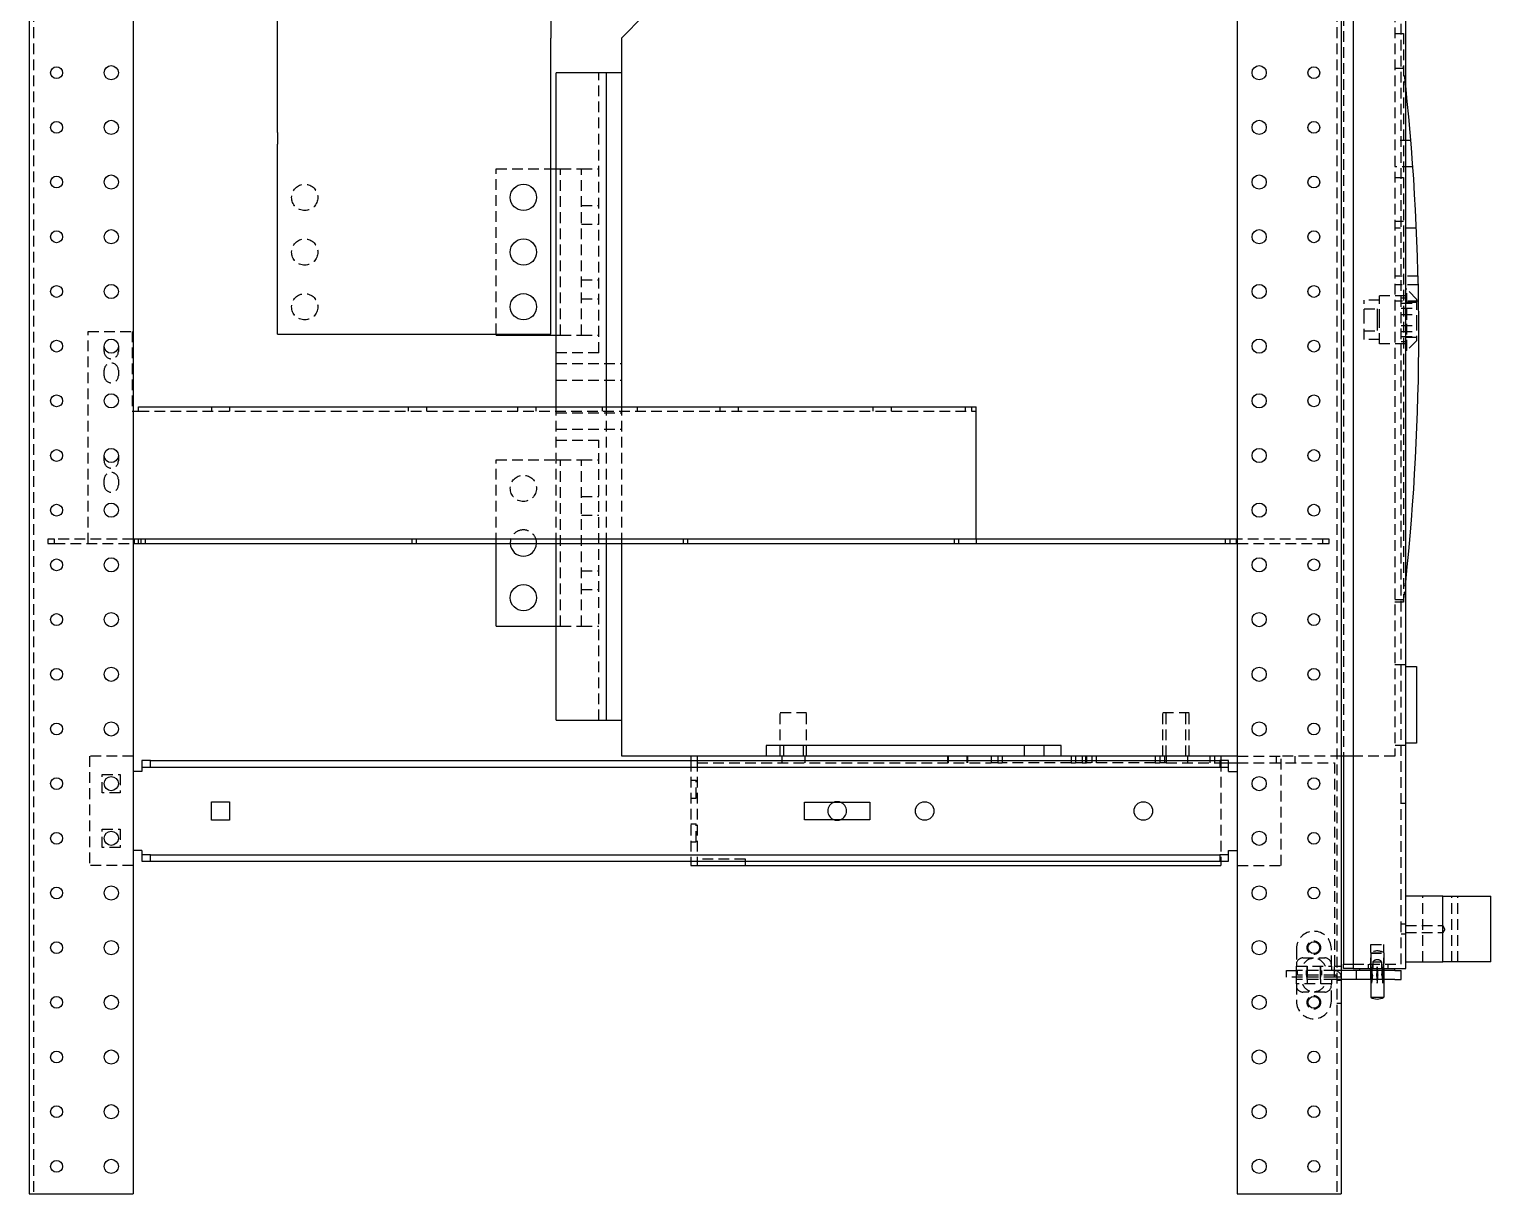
# Model space of a CAD drawing. Header units: millimetres. Extents: x -116965 to 323937, y 291661 to 566926.
# Drawn here: x -19694.9 to -19260.5, y 325911.4 to 326257.5 of the extents above; entities that cross this region are included whole.
import ezdxf

# ---------------------------------------------------------------- set-up
doc = ezdxf.new("R2010")
doc.units = ezdxf.units.MM
doc.linetypes.add('HIDDEN2', pattern=[4.7625, 3.175, -1.5875])
doc.layers.add('ALPHA', color=255, linetype='Continuous')
doc.layers.add('Pointille_Court', color=40, linetype='HIDDEN2', lineweight=25)

msp = doc.modelspace()

# ---------------------------------------------------------------- linework, layer by layer
at = {"layer": 'ALPHA'}
for p, q in [((-19694.934088, 326691.43863), (-19694.934088, 325911.43863)), ((-19664.059088, 326691.43863), (-19664.059088, 325911.43863)), ((-19335.809088, 326691.43863), (-19335.809088, 325911.43863)), ((-19304.934088, 326691.43863), (-19304.934088, 325911.43863)), ((-19301.359088, 326363.83863), (-19301.359088, 325978.38863)), ((-19285.759088, 325978.38863), (-19285.759088, 326363.83863)), ((-19621.159088, 326254.858872), (-19621.159088, 326260.604115)), ((-19539.909088, 326260.604115), (-19539.909088, 326254.858872)), ((-19518.784088, 326254.96363), (-19512.284088, 326261.46363)), ((-19621.159088, 326226.816484), (-19621.159088, 326254.858872)), ((-19539.909088, 326226.816484), (-19539.909088, 326254.858872)), ((-19518.784088, 326244.56363), (-19518.784088, 326254.96363)), ((-19538.284088, 326145.27613), (-19538.284088, 326244.56363)), ((-19523.334088, 326244.56363), (-19538.284088, 326244.56363)), ((-19523.334088, 326145.27613), (-19523.334088, 326244.56363)), ((-19518.784088, 326244.56363), (-19523.334088, 326244.56363)), ((-19518.784088, 326145.27613), (-19518.784088, 326244.56363)), ((-19621.159088, 326226.816484), (-19621.159088, 326223.369338)), ((-19621.159088, 326166.88863), (-19621.159088, 326223.369338)), ((-19539.909088, 326223.369338), (-19539.909088, 326226.816484)), ((-19539.909088, 326166.88863), (-19539.909088, 326223.369338)), ((-19539.909088, 326215.96363), (-19538.284088, 326215.96363)), ((-19621.159088, 326166.88863), (-19539.909088, 326166.88863)), ((-19556.159088, 326166.56363), (-19556.159088, 326166.88863)), ((-19556.159088, 326166.56363), (-19538.284088, 326166.56363)), ((-19662.434088, 326143.97613), (-19662.434088, 326145.27613)), ((-19662.434088, 326145.27613), (-19413.484088, 326145.27613)), ((-19413.484088, 326105.95113), (-19413.484088, 326145.27613)), ((-19664.059088, 326143.97613), (-19662.434088, 326143.97613)), ((-19335.809088, 326105.95113), (-19664.059088, 326105.95113)), ((-19664.059088, 326104.65113), (-19335.809088, 326104.65113)), ((-19556.159088, 326080.11363), (-19556.159088, 326104.65113)), ((-19538.284088, 326052.16363), (-19538.284088, 326104.65113)), ((-19523.334088, 326052.16363), (-19523.334088, 326104.65113)), ((-19518.784088, 326052.16363), (-19518.784088, 326104.65113)), ((-19556.159088, 326080.11363), (-19538.284088, 326080.11363)), ((-19285.759088, 326068.08863), (-19282.509088, 326068.08863)), ((-19282.509088, 326068.08863), (-19282.509088, 326045.33863)), ((-19538.284088, 326052.16363), (-19523.334088, 326052.16363)), ((-19523.334088, 326052.16363), (-19518.784088, 326052.16363)), ((-19518.784088, 326041.43863), (-19518.784088, 326052.16363)), ((-19475.884088, 326044.68863), (-19475.884088, 326041.43863)), ((-19388.134088, 326044.68863), (-19475.884088, 326044.68863)), ((-19388.134088, 326041.43863), (-19388.134088, 326044.68863)), ((-19282.509088, 326045.33863), (-19285.759088, 326045.33863)), ((-19498.309088, 326041.43863), (-19518.784088, 326041.43863)), ((-19498.309088, 326041.43863), (-19498.309088, 326040.13863)), ((-19496.359088, 326041.43863), (-19498.309088, 326041.43863)), ((-19340.684088, 326041.43863), (-19496.359088, 326041.43863)), ((-19496.359088, 326041.43863), (-19496.359088, 326040.13863)), ((-19335.809088, 326041.43863), (-19340.684088, 326041.43863)), ((-19340.684088, 326041.43863), (-19340.684088, 326040.13863)), ((-19301.359088, 326041.43863), (-19304.934088, 326041.43863)), ((-19304.284088, 326041.43863), (-19304.284088, 325979.68863)), ((-19661.459088, 326036.88863), (-19664.059088, 326036.88863)), ((-19661.459088, 326040.13863), (-19661.459088, 326038.18863)), ((-19658.859088, 326040.13863), (-19661.459088, 326040.13863)), ((-19661.459088, 326038.18863), (-19658.859088, 326038.18863)), ((-19661.459088, 326038.18863), (-19661.459088, 326036.88863)), ((-19658.859088, 326040.13863), (-19341.009088, 326040.13863)), ((-19658.859088, 326038.18863), (-19658.859088, 326040.13863)), ((-19658.859088, 326038.18863), (-19341.009088, 326038.18863)), ((-19341.009088, 326040.13863), (-19341.009088, 326038.18863)), ((-19338.409088, 326040.13863), (-19341.009088, 326040.13863)), ((-19341.009088, 326038.18863), (-19338.409088, 326038.18863)), ((-19338.409088, 326038.18863), (-19338.409088, 326040.13863)), ((-19338.409088, 326039.48863), (-19335.809088, 326039.48863)), ((-19338.409088, 326036.88863), (-19338.409088, 326038.18863)), ((-19338.409088, 326036.88863), (-19335.809088, 326036.88863)), ((-19640.756588, 326027.88613), (-19635.361588, 326027.88613)), ((-19640.756588, 326022.49113), (-19640.756588, 326027.88613)), ((-19635.361588, 326027.88613), (-19635.361588, 326022.49113)), ((-19464.509088, 326022.58863), (-19464.509088, 326027.78863)), ((-19464.509088, 326027.78863), (-19445.009088, 326027.78863)), ((-19445.009088, 326027.78863), (-19445.009088, 326022.58863)), ((-19635.361588, 326022.49113), (-19640.756588, 326022.49113)), ((-19445.009088, 326022.58863), (-19464.509088, 326022.58863)), ((-19661.459088, 326013.48863), (-19664.059088, 326013.48863)), ((-19661.459088, 326013.48863), (-19661.459088, 326012.18863)), ((-19661.459088, 326012.18863), (-19661.459088, 326010.23863)), ((-19658.859088, 326012.18863), (-19661.459088, 326012.18863)), ((-19661.459088, 326010.23863), (-19658.859088, 326010.23863)), ((-19658.859088, 326012.18863), (-19341.009088, 326012.18863)), ((-19658.859088, 326010.23863), (-19658.859088, 326012.18863)), ((-19658.859088, 326010.23863), (-19341.009088, 326010.23863)), ((-19498.309088, 326010.23863), (-19498.309088, 326008.93863)), ((-19496.359088, 326010.23863), (-19496.359088, 326008.93863)), ((-19341.009088, 326012.18863), (-19341.009088, 326010.23863)), ((-19338.409088, 326012.18863), (-19341.009088, 326012.18863)), ((-19341.009088, 326010.23863), (-19338.409088, 326010.23863)), ((-19340.684088, 326010.23863), (-19340.684088, 326008.93863)), ((-19338.409088, 326013.48863), (-19335.809088, 326013.48863)), ((-19338.409088, 326012.18863), (-19338.409088, 326013.48863)), ((-19338.409088, 326010.23863), (-19338.409088, 326012.18863)), ((-19498.309088, 326008.93863), (-19496.359088, 326008.93863)), ((-19496.359088, 326008.93863), (-19340.684088, 326008.93863)), ((-19274.709088, 325999.83863), (-19285.759088, 325999.83863)), ((-19274.709088, 325980.33863), (-19274.709088, 325999.83863)), ((-19274.709088, 325999.83863), (-19260.468759, 325999.83863)), ((-19260.468759, 325980.33863), (-19260.468759, 325999.83863)), ((-19304.284088, 325978.38863), (-19304.284088, 325979.68863)), ((-19304.284088, 325979.68863), (-19301.359088, 325979.68863)), ((-19285.759088, 325980.33863), (-19274.709088, 325980.33863)), ((-19260.468759, 325980.33863), (-19274.709088, 325980.33863)), ((-19300.384088, 325977.73863), (-19304.934088, 325977.73863)), ((-19300.384088, 325975.13863), (-19304.934088, 325975.13863)), ((-19301.359088, 325978.38863), (-19304.284088, 325978.38863)), ((-19301.359088, 325978.38863), (-19285.759088, 325978.38863)), ((-19300.384088, 325975.13863), (-19300.384088, 325977.73863)), ((-19289.009088, 325977.73863), (-19300.384088, 325977.73863)), ((-19289.009088, 325975.13863), (-19300.384088, 325975.13863)), ((-19299.409088, 325977.73863), (-19299.409088, 325978.38863)), ((-19296.159088, 325975.13863), (-19296.159088, 325969.80863)), ((-19292.259088, 325975.13863), (-19292.259088, 325969.80863)), ((-19289.009088, 325977.73863), (-19289.009088, 325978.38863)), ((-19289.009088, 325977.73863), (-19287.059088, 325977.73863)), ((-19289.009088, 325975.13863), (-19287.059088, 325975.13863)), ((-19287.059088, 325975.13863), (-19287.059088, 325977.73863)), ((-19296.159088, 325969.80863), (-19292.259088, 325969.80863)), ((-19694.934088, 325911.43863), (-19664.059088, 325911.43863)), ((-19335.809088, 325911.43863), (-19304.934088, 325911.43863))]:
    msp.add_line(p, q, dxfattribs=at)
for centre, radius in [((-19686.809088, 326244.56363), 1.755), ((-19670.559088, 326244.56363), 2.1125), ((-19329.309088, 326244.56363), 2.1125), ((-19313.059088, 326244.56363), 1.755), ((-19686.809088, 326228.31363), 1.755), ((-19670.559088, 326228.31363), 2.1125), ((-19329.309088, 326228.31363), 2.1125), ((-19313.059088, 326228.31363), 1.755), ((-19670.559088, 326212.06363), 2.1125), ((-19329.309088, 326212.06363), 2.1125), ((-19686.809088, 326212.06363), 1.755), ((-19548.034088, 326207.51363), 3.9), ((-19313.059088, 326212.06363), 1.755), ((-19686.809088, 326195.81363), 1.755), ((-19670.559088, 326195.81363), 2.1125), ((-19329.309088, 326195.81363), 2.1125), ((-19313.059088, 326195.81363), 1.755), ((-19548.034088, 326191.26363), 3.9), ((-19686.809088, 326179.56363), 1.755), ((-19670.559088, 326179.56363), 2.1125), ((-19329.309088, 326179.56363), 2.1125), ((-19313.059088, 326179.56363), 1.755), ((-19548.034088, 326175.01363), 3.9), ((-19686.809088, 326163.31363), 1.755), ((-19670.559088, 326163.31363), 2.1125), ((-19329.309088, 326163.31363), 2.1125), ((-19313.059088, 326163.31363), 1.755), ((-19686.809088, 326147.06363), 1.755), ((-19670.559088, 326147.06363), 2.1125), ((-19329.309088, 326147.06363), 2.1125), ((-19313.059088, 326147.06363), 1.755), ((-19686.809088, 326130.81363), 1.755), ((-19670.559088, 326130.81363), 2.1125), ((-19329.309088, 326130.81363), 2.1125), ((-19313.059088, 326130.81363), 1.755), ((-19686.809088, 326114.56363), 1.755), ((-19670.559088, 326114.56363), 2.1125), ((-19329.309088, 326114.56363), 2.1125), ((-19313.059088, 326114.56363), 1.755), ((-19686.809088, 326098.31363), 1.755), ((-19670.559088, 326098.31363), 2.1125), ((-19329.309088, 326098.31363), 2.1125), ((-19313.059088, 326098.31363), 1.755), ((-19548.034088, 326088.56363), 3.9), ((-19686.809088, 326082.06363), 1.755), ((-19670.559088, 326082.06363), 2.1125), ((-19329.309088, 326082.06363), 2.1125), ((-19313.059088, 326082.06363), 1.755), ((-19686.809088, 326065.81363), 1.755), ((-19670.559088, 326065.81363), 2.1125), ((-19329.309088, 326065.81363), 2.1125), ((-19313.059088, 326065.81363), 1.755), ((-19686.809088, 326049.56363), 1.755), ((-19670.559088, 326049.56363), 2.1125), ((-19329.309088, 326049.56363), 2.1125), ((-19313.059088, 326049.56363), 1.755), ((-19686.809088, 326033.31363), 1.755), ((-19670.559088, 326033.31363), 2.1125), ((-19329.309088, 326033.31363), 2.1125), ((-19313.059088, 326033.31363), 1.755), ((-19428.759088, 326025.18863), 2.7625), ((-19363.759088, 326025.18863), 2.7625), ((-19686.809088, 326017.06363), 1.755), ((-19670.559088, 326017.06363), 2.1125), ((-19329.309088, 326017.06363), 2.1125), ((-19313.059088, 326017.06363), 1.755), ((-19686.809088, 326000.81363), 1.755), ((-19670.559088, 326000.81363), 2.1125), ((-19329.309088, 326000.81363), 2.1125), ((-19313.059088, 326000.81363), 1.755), ((-19686.809088, 325984.56363), 1.755), ((-19670.559088, 325984.56363), 2.1125), ((-19329.309088, 325984.56363), 2.1125), ((-19313.059088, 325984.56363), 1.755), ((-19686.809088, 325968.31363), 1.755), ((-19670.559088, 325968.31363), 2.1125), ((-19329.309088, 325968.31363), 2.1125), ((-19313.059088, 325968.31363), 1.755), ((-19686.809088, 325952.06363), 1.755), ((-19670.559088, 325952.06363), 2.1125), ((-19329.309088, 325952.06363), 2.1125), ((-19313.059088, 325952.06363), 1.755), ((-19686.809088, 325935.81363), 1.755), ((-19670.559088, 325935.81363), 2.1125), ((-19329.309088, 325935.81363), 2.1125), ((-19313.059088, 325935.81363), 1.755), ((-19686.809088, 325919.56363), 1.755), ((-19670.559088, 325919.56363), 2.1125), ((-19329.309088, 325919.56363), 2.1125), ((-19313.059088, 325919.56363), 1.755)]:
    msp.add_circle(centre, radius, dxfattribs=at)
for centre, radius, start, end in [((-19980.852838, 326166.88863), 698.99375, 353.944703388, 6.055296612), ((-19548.034088, 326104.81363), 3.9, 182.38801546, 357.61198454), ((-19454.759088, 326025.18863), 2.7625, 109.74992279, 250.25007721), ((-19454.759088, 326025.18863), 2.7625, 289.74992279, 70.25007721), ((-19294.209088, 325973.20488), 3.91625, 240.13716564, 299.86283436)]:
    msp.add_arc(centre, radius, start, end, dxfattribs=at)
for major_axis, ratio, start_param, end_param in [((0.162431, 24.917985), 0.0779847629, 2.1257914248, 2.1777898095), ((-1.765627, -24.917919), 0.0332164699, 5.2692293627, 5.3212277474), ((1.765627, -24.917919), 0.0332164699, 0.9619575598, 1.0139559445), ((-0.162431, 24.917985), 0.0779847629, 4.1053954977, 4.1573938823)]:
    msp.add_ellipse((-19294.209088, 325988.258125), major_axis=major_axis, ratio=ratio, start_param=start_param, end_param=end_param, dxfattribs=at)
at = {"layer": 'Pointille_Court'}
for p, q in [((-19693.634088, 326691.43863), (-19693.634088, 325911.43863)), ((-19306.234088, 326691.43863), (-19306.234088, 325911.43863)), ((-19287.059088, 325979.68863), (-19287.059088, 326362.53863)), ((-19304.284088, 326299.81363), (-19304.284088, 326041.43863)), ((-19289.009088, 326277.06363), (-19289.009088, 326041.43863)), ((-19289.009088, 326256.26363), (-19286.409088, 326256.26363)), ((-19286.409088, 326256.26363), (-19286.409088, 326087.26363)), ((-19525.609088, 326161.36363), (-19525.609088, 326244.56363)), ((-19286.334867, 326245.86363), (-19289.009088, 326245.86363)), ((-19284.230174, 326224.41363), (-19289.009088, 326224.41363)), ((-19556.159088, 326215.96363), (-19539.909088, 326215.96363)), ((-19556.159088, 326166.88863), (-19556.159088, 326215.96363)), ((-19538.284088, 326215.96363), (-19536.984088, 326215.96363)), ((-19536.984088, 326166.56363), (-19536.984088, 326215.96363)), ((-19536.984088, 326215.96363), (-19530.809088, 326215.96363)), ((-19530.809088, 326215.96363), (-19525.609088, 326215.96363)), ((-19530.809088, 326166.56363), (-19530.809088, 326215.96363)), ((-19283.629999, 326216.61363), (-19289.009088, 326216.61363)), ((-19286.409088, 326213.36363), (-19289.009088, 326213.36363)), ((-19530.809088, 326205.10863), (-19525.609088, 326205.10863)), ((-19530.809088, 326199.51863), (-19525.609088, 326199.51863)), ((-19286.409088, 326200.36363), (-19289.009088, 326200.36363)), ((-19282.570347, 326198.41363), (-19289.009088, 326198.41363)), ((-19282.071355, 326184.11363), (-19289.009088, 326184.11363)), ((-19530.809088, 326183.00863), (-19525.609088, 326183.00863)), ((-19282.012104, 326181.51363), (-19289.009088, 326181.51363)), ((-19285.434088, 326180.21363), (-19285.759088, 326180.21363)), ((-19282.509088, 326177.28863), (-19285.434088, 326180.21363)), ((-19285.434088, 326171.113204), (-19285.434088, 326180.21363)), ((-19530.809088, 326177.41863), (-19525.609088, 326177.41863)), ((-19293.559088, 326176.96363), (-19298.109088, 326176.96363)), ((-19298.109088, 326171.113356), (-19298.109088, 326176.96363)), ((-19285.759088, 326178.26363), (-19293.559088, 326178.26363)), ((-19293.559088, 326171.113295), (-19293.559088, 326178.26363)), ((-19281.927091, 326176.63863), (-19289.009088, 326176.63863)), ((-19285.759088, 326177.61363), (-19287.059088, 326177.61363)), ((-19282.509088, 326176.31363), (-19287.059088, 326176.31363)), ((-19287.059088, 326176.05592), (-19282.509088, 326176.05592)), ((-19287.059088, 326176.055828), (-19282.509088, 326176.055828)), ((-19282.509088, 326177.28863), (-19282.509088, 326171.113341)), ((-19298.109088, 326174.36363), (-19294.209088, 326174.36363)), ((-19298.109088, 326165.26363), (-19298.109088, 326171.113356)), ((-19294.209088, 326174.36363), (-19294.209088, 326171.113478)), ((-19294.209088, 326171.113478), (-19294.209088, 326167.86363)), ((-19293.559088, 326163.96363), (-19293.559088, 326171.113295)), ((-19287.059088, 326174.553152), (-19282.509088, 326174.553152)), ((-19287.059088, 326174.553061), (-19282.509088, 326174.553061)), ((-19287.059088, 326172.73863), (-19282.509088, 326172.73863)), ((-19285.434088, 326162.01363), (-19285.434088, 326171.113204)), ((-19282.509088, 326171.113341), (-19282.509088, 326164.93863)), ((-19677.384088, 326167.70113), (-19664.384088, 326167.70113)), ((-19677.384088, 326104.65113), (-19677.384088, 326167.70113)), ((-19664.384088, 326167.70113), (-19664.384088, 326143.97613)), ((-19538.284088, 326166.56363), (-19536.984088, 326166.56363)), ((-19536.984088, 326166.56363), (-19530.809088, 326166.56363)), ((-19530.809088, 326166.56363), (-19525.609088, 326166.56363)), ((-19298.109088, 326167.86363), (-19294.209088, 326167.86363)), ((-19287.059088, 326169.48863), (-19282.509088, 326169.48863)), ((-19287.059088, 326167.674198), (-19282.509088, 326167.674198)), ((-19287.059088, 326167.674107), (-19282.509088, 326167.674107)), ((-19287.059088, 326166.171431), (-19282.509088, 326166.171431)), ((-19287.059088, 326166.171339), (-19282.509088, 326166.171339)), ((-19672.671588, 326161.68863), (-19672.671588, 326163.31363)), ((-19668.446588, 326163.31363), (-19668.446588, 326161.68863)), ((-19293.559088, 326165.26363), (-19298.109088, 326165.26363)), ((-19285.759088, 326163.96363), (-19293.559088, 326163.96363)), ((-19282.509088, 326165.91363), (-19287.059088, 326165.91363)), ((-19285.759088, 326164.61363), (-19287.059088, 326164.61363)), ((-19285.434088, 326162.01363), (-19285.759088, 326162.01363)), ((-19282.509088, 326164.93863), (-19285.434088, 326162.01363)), ((-19525.609088, 326161.36363), (-19538.284088, 326161.36363)), ((-19538.284088, 326158.11363), (-19518.784088, 326158.11363)), ((-19672.671588, 326154.53863), (-19672.671588, 326156.16363)), ((-19668.446588, 326156.16363), (-19668.446588, 326154.53863)), ((-19538.284088, 326153.23863), (-19518.784088, 326153.23863)), ((-19640.756588, 326145.27613), (-19640.756588, 326143.97613)), ((-19635.361588, 326145.27613), (-19635.361588, 326143.97613)), ((-19582.256588, 326145.27613), (-19582.256588, 326143.97613)), ((-19576.861588, 326145.27613), (-19576.861588, 326143.97613)), ((-19549.756588, 326145.27613), (-19549.756588, 326143.97613)), ((-19544.361588, 326145.27613), (-19544.361588, 326143.97613)), ((-19538.284088, 326104.65113), (-19538.284088, 326145.27613)), ((-19524.634088, 326145.27613), (-19524.634088, 326143.97613)), ((-19523.334088, 326104.65113), (-19523.334088, 326145.27613)), ((-19518.784088, 326104.65113), (-19518.784088, 326145.27613)), ((-19514.234088, 326145.27613), (-19514.234088, 326143.97613)), ((-19489.631588, 326145.27613), (-19489.631588, 326143.97613)), ((-19484.236588, 326145.27613), (-19484.236588, 326143.97613)), ((-19444.131588, 326145.27613), (-19444.131588, 326143.97613)), ((-19438.736588, 326145.27613), (-19438.736588, 326143.97613)), ((-19416.734088, 326145.27613), (-19416.734088, 326143.97613)), ((-19414.784088, 326145.27613), (-19414.784088, 326143.97613)), ((-19664.384088, 326143.97613), (-19664.059088, 326143.97613)), ((-19662.434088, 326143.97613), (-19413.484088, 326143.97613)), ((-19538.284088, 326143.48863), (-19518.784088, 326143.48863)), ((-19538.284088, 326138.61363), (-19518.784088, 326138.61363)), ((-19538.284088, 326135.36363), (-19525.609088, 326135.36363)), ((-19525.609088, 326052.16363), (-19525.609088, 326135.36363)), ((-19672.671588, 326129.18863), (-19672.671588, 326130.81363)), ((-19668.446588, 326130.81363), (-19668.446588, 326129.18863)), ((-19556.159088, 326129.51363), (-19538.284088, 326129.51363)), ((-19556.159088, 326104.65113), (-19556.159088, 326129.51363)), ((-19538.284088, 326129.51363), (-19536.984088, 326129.51363)), ((-19536.984088, 326080.11363), (-19536.984088, 326129.51363)), ((-19536.984088, 326129.51363), (-19530.809088, 326129.51363)), ((-19530.809088, 326129.51363), (-19525.609088, 326129.51363)), ((-19530.809088, 326080.11363), (-19530.809088, 326129.51363)), ((-19672.671588, 326122.03863), (-19672.671588, 326123.66363)), ((-19668.446588, 326123.66363), (-19668.446588, 326122.03863)), ((-19530.809088, 326118.65863), (-19525.609088, 326118.65863)), ((-19530.809088, 326113.06863), (-19525.609088, 326113.06863)), ((-19689.409088, 326105.95113), (-19689.409088, 326104.65113)), ((-19687.459088, 326105.95113), (-19689.409088, 326105.95113)), ((-19664.059088, 326105.95113), (-19687.459088, 326105.95113)), ((-19687.459088, 326104.65113), (-19687.459088, 326105.95113)), ((-19663.734088, 326105.95113), (-19663.734088, 326104.65113)), ((-19662.434088, 326104.65113), (-19662.434088, 326105.95113)), ((-19661.784088, 326105.95113), (-19661.784088, 326104.65113)), ((-19660.484088, 326105.95113), (-19660.484088, 326104.65113)), ((-19581.184088, 326105.95113), (-19581.184088, 326104.65113)), ((-19579.884088, 326105.95113), (-19579.884088, 326104.65113)), ((-19500.584088, 326105.95113), (-19500.584088, 326104.65113)), ((-19499.284088, 326105.95113), (-19499.284088, 326104.65113)), ((-19419.984088, 326105.95113), (-19419.984088, 326104.65113)), ((-19418.684088, 326105.95113), (-19418.684088, 326104.65113)), ((-19413.484088, 326105.95113), (-19413.484088, 326104.65113)), ((-19339.384088, 326105.95113), (-19339.384088, 326104.65113)), ((-19338.084088, 326105.95113), (-19338.084088, 326104.65113)), ((-19336.134088, 326105.95113), (-19336.134088, 326104.65113)), ((-19310.459088, 326105.95113), (-19335.809088, 326105.95113)), ((-19310.459088, 326105.95113), (-19310.459088, 326104.65113)), ((-19308.509088, 326105.95113), (-19310.459088, 326105.95113)), ((-19308.509088, 326104.65113), (-19308.509088, 326105.95113)), ((-19689.409088, 326104.65113), (-19687.459088, 326104.65113)), ((-19687.459088, 326104.65113), (-19664.059088, 326104.65113)), ((-19335.809088, 326104.65113), (-19310.459088, 326104.65113)), ((-19310.459088, 326104.65113), (-19308.509088, 326104.65113)), ((-19530.809088, 326096.55863), (-19525.609088, 326096.55863)), ((-19530.809088, 326090.96863), (-19525.609088, 326090.96863)), ((-19286.409088, 326087.91363), (-19289.009088, 326087.91363)), ((-19286.409088, 326087.26363), (-19289.009088, 326087.26363)), ((-19286.334867, 326087.91363), (-19286.409088, 326087.91363)), ((-19538.284088, 326080.11363), (-19536.984088, 326080.11363)), ((-19536.984088, 326080.11363), (-19530.809088, 326080.11363)), ((-19530.809088, 326080.11363), (-19525.609088, 326080.11363)), ((-19289.009088, 326068.73863), (-19285.759088, 326068.73863)), ((-19471.659088, 326041.43863), (-19471.659088, 326054.43863)), ((-19471.659088, 326054.43863), (-19463.859088, 326054.43863)), ((-19463.859088, 326041.43863), (-19463.859088, 326054.43863)), ((-19357.909088, 326041.43863), (-19357.909088, 326054.43863)), ((-19357.909088, 326054.43863), (-19350.109088, 326054.43863)), ((-19356.934088, 326041.43863), (-19356.934088, 326054.43863)), ((-19351.084088, 326041.43863), (-19351.084088, 326054.43863)), ((-19350.109088, 326041.43863), (-19350.109088, 326054.43863)), ((-19470.684088, 326044.68863), (-19470.684088, 326041.43863)), ((-19464.834088, 326044.68863), (-19464.834088, 326041.43863)), ((-19399.184088, 326044.68863), (-19399.184088, 326041.43863)), ((-19393.334088, 326044.68863), (-19393.334088, 326041.43863)), ((-19285.759088, 326044.68863), (-19289.009088, 326044.68863)), ((-19677.059088, 326041.43863), (-19677.059088, 326008.93863)), ((-19664.059088, 326041.43863), (-19677.059088, 326041.43863)), ((-19471.171588, 326041.43863), (-19471.171588, 326039.48863)), ((-19464.346588, 326041.43863), (-19464.346588, 326039.48863)), ((-19421.966588, 326041.43863), (-19421.966588, 326039.48863)), ((-19421.771588, 326041.43863), (-19421.771588, 326039.48863)), ((-19416.246588, 326041.43863), (-19416.246588, 326039.48863)), ((-19416.051588, 326041.43863), (-19416.051588, 326039.48863)), ((-19408.934088, 326041.43863), (-19408.934088, 326039.48863)), ((-19406.984088, 326041.43863), (-19406.984088, 326039.48863)), ((-19405.684088, 326041.43863), (-19405.684088, 326039.48863)), ((-19385.209088, 326041.43863), (-19385.209088, 326039.48863)), ((-19383.909088, 326041.43863), (-19383.909088, 326039.48863)), ((-19381.959088, 326041.43863), (-19381.959088, 326039.48863)), ((-19380.984088, 326041.43863), (-19380.984088, 326039.48863)), ((-19380.659088, 326041.43863), (-19380.659088, 326039.48863)), ((-19379.034088, 326041.43863), (-19379.034088, 326039.48863)), ((-19377.734088, 326041.43863), (-19377.734088, 326039.48863)), ((-19360.184088, 326041.43863), (-19360.184088, 326039.48863)), ((-19358.884088, 326041.43863), (-19358.884088, 326039.48863)), ((-19357.421588, 326041.43863), (-19357.421588, 326039.48863)), ((-19356.934088, 326041.43863), (-19356.934088, 326039.48863)), ((-19350.596588, 326041.43863), (-19350.596588, 326039.48863)), ((-19343.934088, 326041.43863), (-19343.934088, 326039.48863)), ((-19342.634088, 326041.43863), (-19342.634088, 326039.48863)), ((-19335.809088, 326041.43863), (-19322.809088, 326041.43863)), ((-19324.271588, 326041.43863), (-19324.271588, 326039.48863)), ((-19322.809088, 326008.93863), (-19322.809088, 326041.43863)), ((-19304.934088, 326041.43863), (-19322.809088, 326041.43863)), ((-19318.746588, 326041.43863), (-19318.746588, 326039.48863)), ((-19289.009088, 326041.43863), (-19301.359088, 326041.43863)), ((-19673.256588, 326030.61613), (-19673.256588, 326036.01113)), ((-19673.256588, 326036.01113), (-19667.861588, 326036.01113)), ((-19667.861588, 326036.01113), (-19667.861588, 326030.61613)), ((-19498.309088, 326040.13863), (-19498.309088, 326010.23863)), ((-19496.359088, 326040.13863), (-19496.359088, 326010.23863)), ((-19496.359088, 326039.48863), (-19408.934088, 326039.48863)), ((-19406.984088, 326039.48863), (-19408.934088, 326039.48863)), ((-19406.984088, 326039.48863), (-19405.684088, 326039.48863)), ((-19385.209088, 326039.48863), (-19405.684088, 326039.48863)), ((-19385.209088, 326039.48863), (-19383.909088, 326039.48863)), ((-19381.959088, 326039.48863), (-19383.909088, 326039.48863)), ((-19381.959088, 326039.48863), (-19380.659088, 326039.48863)), ((-19360.184088, 326039.48863), (-19380.659088, 326039.48863)), ((-19360.184088, 326039.48863), (-19358.884088, 326039.48863)), ((-19356.934088, 326039.48863), (-19358.884088, 326039.48863)), ((-19356.934088, 326039.48863), (-19340.684088, 326039.48863)), ((-19340.684088, 326040.13863), (-19340.684088, 326010.23863)), ((-19340.684088, 326039.48863), (-19338.409088, 326039.48863)), ((-19335.809088, 326039.48863), (-19306.884088, 326039.48863)), ((-19306.884088, 326039.48863), (-19306.884088, 325979.03863)), ((-19498.309088, 326034.38613), (-19496.684088, 326034.38613)), ((-19496.684088, 326028.99113), (-19496.684088, 326034.38613)), ((-19667.861588, 326030.61613), (-19673.256588, 326030.61613)), ((-19498.309088, 326028.99113), (-19496.684088, 326028.99113)), ((-19287.059088, 326027.46363), (-19285.759088, 326027.46363)), ((-19673.256588, 326014.36613), (-19673.256588, 326019.76113)), ((-19673.256588, 326019.76113), (-19667.861588, 326019.76113)), ((-19667.861588, 326019.76113), (-19667.861588, 326014.36613)), ((-19498.309088, 326021.38613), (-19496.684088, 326021.38613)), ((-19496.684088, 326015.99113), (-19496.684088, 326021.38613)), ((-19667.861588, 326014.36613), (-19673.256588, 326014.36613)), ((-19498.309088, 326015.99113), (-19496.684088, 326015.99113)), ((-19482.059088, 326010.88863), (-19496.359088, 326010.88863)), ((-19482.059088, 326008.93863), (-19482.059088, 326010.88863)), ((-19664.059088, 326008.93863), (-19677.059088, 326008.93863)), ((-19335.809088, 326008.93863), (-19322.809088, 326008.93863)), ((-19280.688493, 325980.33863), (-19280.688493, 325999.83863)), ((-19272.088875, 325980.33863), (-19272.088875, 325999.83863)), ((-19270.218759, 325980.33863), (-19270.218759, 325999.83863)), ((-19285.759088, 325991.55113), (-19287.059088, 325991.55113)), ((-19285.759088, 325988.62613), (-19287.059088, 325988.62613)), ((-19285.759088, 325991.12863), (-19274.709088, 325991.12863)), ((-19285.759088, 325989.04863), (-19274.709088, 325989.04863)), ((-19274.084193, 325990.08863), (-19274.709088, 325991.12863)), ((-19274.084193, 325990.08863), (-19274.709088, 325989.04863)), ((-19318.259088, 325984.23863), (-19318.259088, 325979.03863)), ((-19307.859088, 325979.03863), (-19307.859088, 325984.23863)), ((-19296.126574, 325978.38863), (-19296.126574, 325985.53863)), ((-19296.126574, 325985.53863), (-19292.291574, 325985.53863)), ((-19292.291574, 325978.38863), (-19292.291574, 325985.53863)), ((-19316.309088, 325981.50863), (-19309.809088, 325981.50863)), ((-19301.359088, 325979.68863), (-19287.059088, 325979.68863)), ((-19296.809088, 325978.38863), (-19296.809088, 325979.68863)), ((-19296.159088, 325983.06863), (-19296.159088, 325975.13863)), ((-19296.159088, 325983.06863), (-19292.259088, 325983.06863)), ((-19296.126574, 325982.93863), (-19292.291574, 325982.93863)), ((-19295.671588, 325978.38863), (-19295.671588, 325979.68863)), ((-19295.509088, 325980.33863), (-19295.509088, 325978.38863)), ((-19295.509088, 325980.33863), (-19292.909088, 325980.33863)), ((-19292.909088, 325980.33863), (-19292.909088, 325978.38863)), ((-19292.746588, 325978.38863), (-19292.746588, 325979.68863)), ((-19292.259088, 325983.06863), (-19292.259088, 325975.13863)), ((-19290.959088, 325978.38863), (-19290.959088, 325979.68863)), ((-19321.184088, 325975.78863), (-19321.184088, 325977.73863)), ((-19321.184088, 325977.73863), (-19318.259088, 325977.73863)), ((-19306.884088, 325975.78863), (-19321.184088, 325975.78863)), ((-19318.259088, 325979.03863), (-19307.859088, 325979.03863)), ((-19318.259088, 325977.73863), (-19318.259088, 325979.03863)), ((-19318.259088, 325975.13863), (-19318.259088, 325977.73863)), ((-19306.884088, 325977.73863), (-19318.259088, 325977.73863)), ((-19318.259088, 325973.83863), (-19318.259088, 325975.13863)), ((-19306.884088, 325975.13863), (-19318.259088, 325975.13863)), ((-19317.934088, 325976.43863), (-19317.934088, 325977.73863)), ((-19306.884088, 325976.43863), (-19317.934088, 325976.43863)), ((-19315.334088, 325977.73863), (-19315.334088, 325976.43863)), ((-19315.171588, 325975.78863), (-19315.171588, 325977.73863)), ((-19315.074088, 325977.73863), (-19315.074088, 325979.03863)), ((-19315.074088, 325975.13863), (-19315.074088, 325977.73863)), ((-19315.074088, 325975.13863), (-19315.074088, 325973.83863)), ((-19315.009088, 325979.03863), (-19315.009088, 325973.83863)), ((-19311.109088, 325979.03863), (-19311.109088, 325973.83863)), ((-19311.044088, 325977.73863), (-19311.044088, 325979.03863)), ((-19311.044088, 325975.13863), (-19311.044088, 325977.73863)), ((-19311.044088, 325975.13863), (-19311.044088, 325973.83863)), ((-19310.946588, 325975.78863), (-19310.946588, 325977.73863)), ((-19310.784088, 325977.73863), (-19310.784088, 325976.43863)), ((-19307.859088, 325979.03863), (-19307.859088, 325977.73863)), ((-19307.859088, 325975.13863), (-19307.859088, 325973.83863)), ((-19306.884088, 325975.78863), (-19306.884088, 325979.03863)), ((-19306.884088, 325979.03863), (-19304.934088, 325979.03863)), ((-19304.934088, 325977.73863), (-19306.884088, 325977.73863)), ((-19304.934088, 325975.78863), (-19306.884088, 325975.78863)), ((-19304.934088, 325975.13863), (-19306.884088, 325975.13863)), ((-19296.224088, 325977.73863), (-19296.224088, 325978.38863)), ((-19296.159088, 325975.13863), (-19296.159088, 325977.73863)), ((-19295.614454, 325976.43863), (-19295.997974, 325976.481811)), ((-19295.997974, 325976.395448), (-19295.614454, 325976.43863)), ((-19295.996444, 325976.43863), (-19295.777966, 325976.43863)), ((-19295.614454, 325976.43863), (-19295.994901, 325976.481929)), ((-19295.614454, 325976.43863), (-19295.994901, 325976.39533)), ((-19295.614454, 325976.43863), (-19295.897838, 325978.821963)), ((-19295.614454, 325976.43863), (-19295.897838, 325974.055296)), ((-19295.78025, 325976.481929), (-19295.614454, 325976.43863)), ((-19295.78025, 325976.39533), (-19295.614454, 325976.43863)), ((-19295.614454, 325976.43863), (-19295.777966, 325976.43863)), ((-19295.775684, 325976.481811), (-19295.614454, 325976.43863)), ((-19295.614454, 325976.43863), (-19295.775684, 325976.395448)), ((-19294.431378, 325976.481811), (-19294.209088, 325976.43863)), ((-19294.209088, 325976.43863), (-19294.431378, 325976.395448)), ((-19294.209088, 325976.43863), (-19294.427566, 325976.43863)), ((-19294.423739, 325976.481929), (-19294.209088, 325976.43863)), ((-19294.423739, 325976.39533), (-19294.209088, 325976.43863)), ((-19294.209088, 325976.43863), (-19294.209088, 325978.821963)), ((-19294.209088, 325976.43863), (-19293.994438, 325976.481929)), ((-19294.209088, 325976.43863), (-19293.986798, 325976.481811)), ((-19294.209088, 325976.43863), (-19294.209088, 325974.055296)), ((-19293.99061, 325976.43863), (-19294.209088, 325976.43863)), ((-19293.986798, 325976.395448), (-19294.209088, 325976.43863)), ((-19294.209088, 325976.43863), (-19293.994438, 325976.39533)), ((-19292.803723, 325976.43863), (-19292.520339, 325978.821963)), ((-19292.803723, 325976.43863), (-19292.637926, 325976.481929)), ((-19292.423276, 325976.481929), (-19292.803723, 325976.43863)), ((-19292.420202, 325976.481811), (-19292.803723, 325976.43863)), ((-19292.803723, 325976.43863), (-19292.642492, 325976.481811)), ((-19292.803723, 325976.43863), (-19292.520339, 325974.055296)), ((-19292.64021, 325976.43863), (-19292.803723, 325976.43863)), ((-19292.423276, 325976.39533), (-19292.803723, 325976.43863)), ((-19292.803723, 325976.43863), (-19292.420202, 325976.395448)), ((-19292.642492, 325976.395448), (-19292.803723, 325976.43863)), ((-19292.803723, 325976.43863), (-19292.637926, 325976.39533)), ((-19292.64021, 325976.43863), (-19292.421733, 325976.43863)), ((-19292.259088, 325975.13863), (-19292.259088, 325977.73863)), ((-19292.194088, 325977.73863), (-19292.194088, 325978.38863)), ((-19318.259088, 325973.83863), (-19318.259088, 325968.63863)), ((-19307.859088, 325973.83863), (-19318.259088, 325973.83863)), ((-19309.809088, 325971.36863), (-19316.309088, 325971.36863)), ((-19307.859088, 325968.63863), (-19307.859088, 325973.83863)), ((-19304.934088, 325974.81363), (-19306.234088, 325974.81363)), ((-19304.934088, 325967.98863), (-19306.234088, 325967.98863))]:
    msp.add_line(p, q, dxfattribs=at)
for centre, radius in [((-19613.034088, 326207.51363), 3.9), ((-19613.034088, 326191.26363), 3.9), ((-19613.034088, 326175.01363), 3.9), ((-19548.034088, 326121.06363), 3.9), ((-19313.059088, 325984.56363), 2.015), ((-19313.059088, 325968.31363), 2.015)]:
    msp.add_circle(centre, radius, dxfattribs=at)
for centre, radius, start, end in [((-19980.852838, 326166.88863), 698.99375, 6.055296612, 6.540975847), ((-19670.559088, 326161.68863), 2.1125, 180, 0), ((-19670.559088, 326156.16363), 2.1125, 0, 180), ((-19670.559088, 326154.53863), 2.1125, 180, 0), ((-19670.559088, 326129.18863), 2.1125, 180, 0), ((-19670.559088, 326123.66363), 2.1125, 0, 180), ((-19670.559088, 326122.03863), 2.1125, 180, 0), ((-19548.034088, 326104.81363), 3.9, 90, 182.38801546), ((-19548.034088, 326104.81363), 3.9, 357.61198454, 90), ((-19980.852838, 326166.88863), 698.99375, 353.459024153, 353.944703388), ((-19454.759088, 326025.18863), 2.7625, 90, 109.74992279), ((-19454.759088, 326025.18863), 2.7625, 70.25007721, 90), ((-19454.759088, 326025.18863), 2.7625, 250.25007721, 289.74992279), ((-19313.059088, 325984.23863), 5.2, 0, 180), ((-19316.309088, 325979.55863), 1.95, 90, 180), ((-19313.059088, 325977.720348), 3.658281, 21.12202138, 158.87797862), ((-19309.809088, 325979.55863), 1.95, 0, 90), ((-19294.209088, 325979.67238), 3.91625, 60.13716564, 119.86283436), ((-19294.209088, 325979.36363), 1.625, 36.86989764, 143.13010236), ((-19306.884088, 325975.78863), 1.95, 0, 90), ((-19306.884088, 325975.78863), 0.65, 0, 90), ((-19316.309088, 325973.31863), 1.95, 180, 270), ((-19313.059088, 325975.156911), 3.658281, 201.12202138, 338.87797862), ((-19309.809088, 325973.31863), 1.95, 270, 0), ((-19313.059088, 325968.63863), 5.2, 180, 0)]:
    msp.add_arc(centre, radius, start, end, dxfattribs=at)
for centre, major_axis, ratio, start_param, end_param in [((-19294.209088, 325976.215828), (-1.949936, 0.232934), 0.0676868882, 5.8779727804, 5.8819151496), ((-19294.209088, 325988.258125), (0.162431, 24.917985), 0.0779847629, 2.0635467155, 2.0655141579), ((-19294.209088, 325964.619134), (0.162431, -24.917985), 0.0779847629, 4.2176711493, 4.2196385917), ((-19294.209088, 325976.661431), (1.949936, 0.232934), 0.0676868882, 3.5428628112, 3.5468051803), ((-19294.209088, 325964.619134), (0.162431, -24.917985), 0.0779847629, 4.1053954977, 4.2156962226), ((-19294.209088, 325988.258125), (0.162431, 24.917985), 0.0779847629, 2.0674890846, 2.1257914248), ((-19294.209088, 325964.619134), (-1.765627, 24.917919), 0.0332164699, 0.9619575598, 1.0722582847), ((-19294.209088, 325988.258125), (-1.765627, -24.917919), 0.0332164699, 5.2109270225, 5.2692293627), ((-19294.209088, 325976.215828), (-1.949936, 0.232934), 0.0676868882, 5.6534289616, 5.6573713307), ((-19294.209088, 325976.661431), (1.949936, 0.232934), 0.0676868882, 3.7674066301, 3.7713489992), ((-19294.209088, 325988.258125), (-1.765627, -24.917919), 0.0332164699, 5.2069846534, 5.2089520958), ((-19294.209088, 325964.619134), (-1.765627, 24.917919), 0.0332164699, 1.0742332114, 1.0762006538), ((-19294.209088, 325976.215828), (-1.95, 0), 0.1372965938, 4.8226897053, 4.8266320744), ((-19294.209088, 325988.258125), (1.605405, -24.917886), 0.0444209743, 5.2017690771, 5.2037365195), ((-19294.209088, 325964.619134), (1.605405, 24.917886), 0.0444209743, 1.0794487877, 1.0814162301), ((-19294.209088, 325976.661431), (1.95, 0), 0.1372965938, 4.5981458864, 4.6020882555), ((-19294.209088, 325964.619134), (1.605405, 24.917886), 0.0444209743, 0.9671731361, 1.077473861), ((-19294.209088, 325988.258125), (1.605405, -24.917886), 0.0444209743, 5.2057114462, 5.3160121711), ((-19294.209088, 325964.619134), (-1.605405, 24.917886), 0.0444209743, 5.2057114462, 5.3160121711), ((-19294.209088, 325988.258125), (-1.605405, -24.917886), 0.0444209743, 0.9671731361, 1.077473861), ((-19294.209088, 325976.215828), (-1.95, 0), 0.1372965938, 4.5981458864, 4.6020882555), ((-19294.209088, 325976.661431), (1.95, 0), 0.1372965938, 4.8226897053, 4.8266320744), ((-19294.209088, 325988.258125), (-1.605405, -24.917886), 0.0444209743, 1.0794487877, 1.0814162301), ((-19294.209088, 325964.619134), (-1.605405, 24.917886), 0.0444209743, 5.2017690771, 5.2037365195), ((-19294.209088, 325976.215828), (-1.949936, -0.232934), 0.0676868882, 3.7674066301, 3.7713489992), ((-19294.209088, 325988.258125), (1.765627, -24.917919), 0.0332164699, 1.0742332114, 1.0762006538), ((-19294.209088, 325964.619134), (1.765627, 24.917919), 0.0332164699, 5.2069846534, 5.2089520958), ((-19294.209088, 325976.661431), (1.949936, -0.232934), 0.0676868882, 5.6534289616, 5.6573713307), ((-19294.209088, 325964.619134), (1.765627, 24.917919), 0.0332164699, 5.2109270225, 5.3212277474), ((-19294.209088, 325988.258125), (1.765627, -24.917919), 0.0332164699, 1.0139559445, 1.0722582847), ((-19294.209088, 325964.619134), (-0.162431, -24.917985), 0.0779847629, 2.0674890846, 2.1777898095), ((-19294.209088, 325988.258125), (-0.162431, 24.917985), 0.0779847629, 4.1573938823, 4.2156962226), ((-19294.209088, 325976.215828), (-1.949936, -0.232934), 0.0676868882, 3.5428628112, 3.5468051803), ((-19294.209088, 325976.661431), (1.949936, -0.232934), 0.0676868882, 5.8779727804, 5.8819151496), ((-19294.209088, 325988.258125), (-0.162431, 24.917985), 0.0779847629, 4.2176711493, 4.2196385917), ((-19294.209088, 325964.619134), (-0.162431, -24.917985), 0.0779847629, 2.0635467155, 2.0655141579)]:
    msp.add_ellipse(centre, major_axis=major_axis, ratio=ratio, start_param=start_param, end_param=end_param, dxfattribs=at)

doc.saveas('drawing.dxf')
